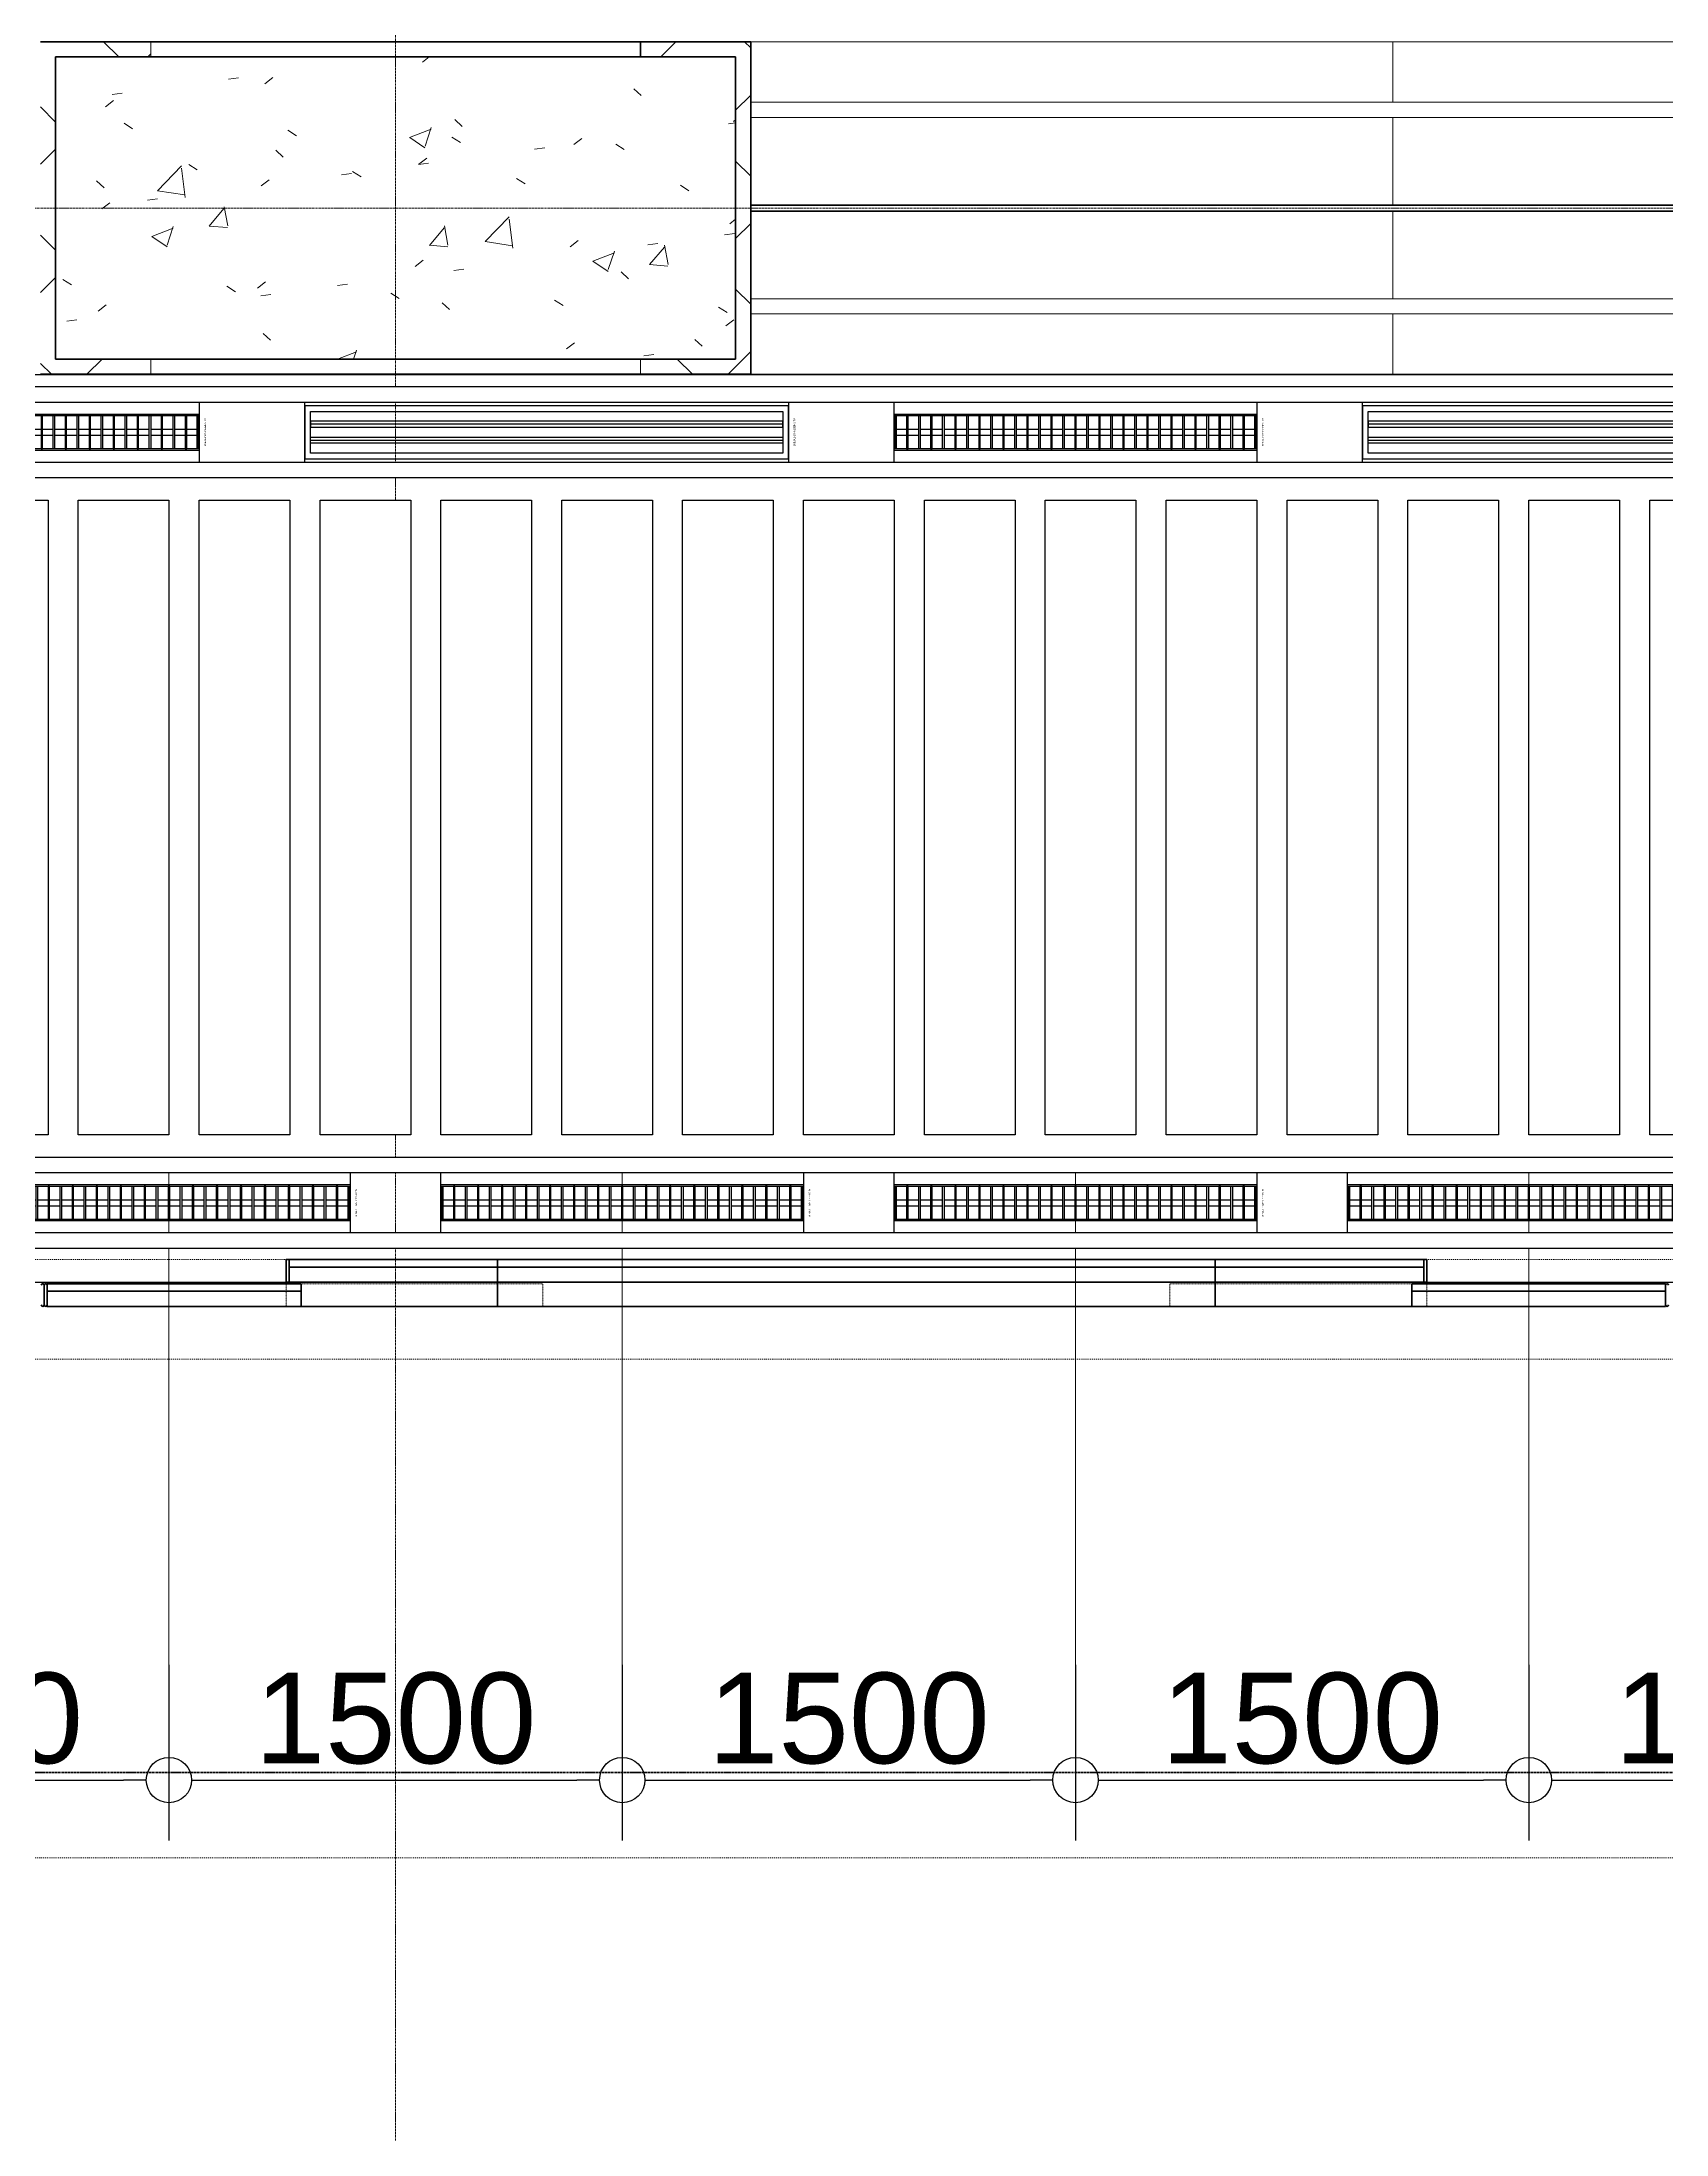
# Model space of a CAD drawing. Header units: millimetres. Extents: x -853228 to -774597, y -17231 to 22435.
# Drawn here: x -814253 to -808878, y -2796 to 4129 of the extents above; entities that cross this region are included whole.
import ezdxf
from ezdxf.enums import TextEntityAlignment as Align
from ezdxf.xclip import XClip

# ---------------------------------------------------------------- set-up
doc = ezdxf.new("R2010")
doc.units = ezdxf.units.MM
doc.header["$XCLIPFRAME"] = 0
for name, pattern in [('DASH', [6.35, 3.175, -3.175]), ('DPA_Grid _ Level 100', [10, 5.5, -1.6, 1.3, -1.6]), ('DPA_Hidden 50', [3, 2, -1]), ('DPA_Hidden 500', [1.4, 0.8, -0.6])]:
    doc.linetypes.add(name, pattern=pattern)
for name, color, linetype in [('000 - WIPEOUT', 250, 'Continuous'), ('001 - ASCESSORIES', 251, 'Continuous'), ('A04_TUBE SERIES', 2, 'Continuous'), ('A11_ALU.SOLID SHEET', 2, 'Continuous')]:
    doc.layers.add(name, color=color, linetype=linetype)
for name, color, linetype, lineweight in [('A-ANNO-DIMS', 1, 'Continuous', 9), ('A-COLS', 5, 'Continuous', 70), ('A-COLS-E', 1, 'Continuous', 35), ('A-DETL', 1, 'Continuous', 70), ('A-GENM', 1, 'Continuous', 9), ('A-GENM-HDLN', 2, 'DPA_Hidden 500', 9), ('A-GLAZ-CURT', 2, 'Continuous', 9), ('A-WALL', 5, 'Continuous', 35), ('A-WALL-FNSH', 2, 'Continuous', 35), ('A-WALL-PATT', 1, 'Continuous', 35), ('G-ANNO-SECL', 3, 'Continuous', 9), ('I-WALL-E', 2, 'Continuous', 35), ('Q-SPCQ', 2, 'Continuous', 35), ('Q-SPCQ-HDLN', 2, 'DASH', 9), ('S-GRID', 251, 'Continuous', 9), ('WALL-E', 2, 'Continuous', 35)]:
    doc.layers.add(name, color=color, linetype=linetype, lineweight=lineweight)
doc.styles.add('Arial_2', font='arial.ttf', dxfattribs={"height": 300})
doc.dimstyles.new('DPA-DIM-3_0_C-C', dxfattribs={"dimscale": 304.8, "dimtxt": 306.07782, "dimasz": 0.492126, "dimexe": 0.656168, "dimexo": 0.0625, "dimgap": 0.164042, "dimtad": 1, "dimdec": 0, "dimzin": 0, "dimdsep": 46, "dimtxsty": 'Arial_2', "dimblk1": 'DOTBLANK', "dimblk2": 'DOTBLANK', "dimsah": 1, "dimcen": 0.09, "dimdle": 0.656168, "dimadec": 8, "dimazin": 0, "dimtfac": 1, "dimtdec": 4, "dimtix": 1, "dimtmove": 0, "dimatfit": 3, "dimfxl": 1.312336, "dimfxlon": 1, "dimtvp": 1, "dimtolj": 1, "dimtzin": 0, "dimarcsym": 2})
pattern_1 = [(45, (0, 0), (-212.13203, 212.13203), []), (135, (0, 0), (-212.13203, -212.13203), [])]

# ---------------------------------------------------------------- blocks, each defined once
blk = doc.blocks.new('DPA_Speciality_PlatformScreenDoor - Length_135300-12767973-4261-01 ENLARGED UPPER PLATFORM LEVEL - REFLECTED CEILING PLAN - SHEET 2')
at = {"layer": 'A-GENM'}
for p, q in [((92337.5, -250), (92139.7, -250)), ((92139.7, -250), (92337.5, -250)), ((92232.5, -250), (92142.5, -250)), ((92142.5, -250), (92232.5, -250)), ((92242.5, -250), (92332.5, -250)), ((92332.5, -250), (92242.5, -250)), ((96712.5, -250), (96910.3, -250)), ((96910.3, -250), (96712.5, -250)), ((96807.5, -250), (96717.5, -250)), ((96717.5, -250), (96807.5, -250)), ((96817.5, -250), (96907.5, -250)), ((96907.5, -250), (96817.5, -250)), ((92890.3, -330), (93014.1, -330)), ((92900.9, -330), (92954, -330)), ((92950.4, -330), (93003.5, -330)), ((94490.3, -330), (94614.1, -330)), ((94500.9, -330), (94554, -330)), ((94550.4, -330), (94603.5, -330))]:
    blk.add_line(p, q, dxfattribs=at)
at = {"layer": 'A-GENM-HDLN'}
for p, q in [((92637.5, -175), (92637.5, -250)), ((92637.5, -175), (93487.5, -175)), ((93487.5, -250), (93487.5, -175)), ((95562.5, -250), (95562.5, -175)), ((96412.5, -175), (95562.5, -175)), ((96412.5, -175), (96412.5, -250)), ((92637.5, -250), (93487.5, -250)), ((96412.5, -250), (95562.5, -250))]:
    blk.add_line(p, q, dxfattribs=at)
at = {"layer": 'Q-SPCQ', "linetype": 'DASH', "lineweight": 9}
blk.add_line((61742.7, 1650), (132340.1, 1650), dxfattribs=at)
at = {"layer": 'Q-SPCQ'}
for p, q in [((92687.5, -175), (91847.5, -175)), ((91847.5, -175), (92687.5, -175)), ((91847.5, -175), (91847.5, -225)), ((91847.5, -175), (91847.5, -225)), ((91847.5, -245), (91847.5, -180)), ((91847.5, -180), (91847.5, -245)), ((91877.5, -175), (92657.5, -175)), ((92657.5, -175), (91877.5, -175)), ((92657.5, -175), (91877.5, -175)), ((91877.5, -175), (92657.5, -175)), ((92637.5, -175), (93337.5, -175)), ((92687.5, -225), (92687.5, -175)), ((92687.5, -175), (92687.5, -225)), ((93337.5, -175), (93337.5, -330)), ((93337.5, -175), (95712.5, -175)), ((93337.5, -330), (93337.5, -175)), ((93337.5, -200), (93337.5, -175.9)), ((93337.5, -175.9), (93337.5, -200)), ((93337.5, -305), (93337.5, -200)), ((93337.5, -200), (93337.5, -305)), ((95712.5, -175), (95712.5, -330)), ((95712.5, -175), (96412.5, -175)), ((95712.5, -330), (95712.5, -175)), ((95712.5, -200), (95712.5, -175.9)), ((95712.5, -175.9), (95712.5, -200)), ((95712.5, -305), (95712.5, -200)), ((95712.5, -200), (95712.5, -305)), ((96362.5, -175), (97202.5, -175)), ((97202.5, -175), (96362.5, -175)), ((96362.5, -175), (96362.5, -225)), ((96362.5, -225), (96362.5, -175)), ((97172.5, -175), (96392.5, -175)), ((96392.5, -175), (97172.5, -175)), ((96392.5, -175), (97172.5, -175)), ((97172.5, -175), (96392.5, -175)), ((97202.5, -225), (97202.5, -175)), ((97202.5, -225), (97202.5, -175)), ((97202.5, -180), (97202.5, -245)), ((97202.5, -245), (97202.5, -180)), ((97212.5, -245), (97212.5, -180)), ((97212.5, -180), (97212.5, -245)), ((97212.5, -180), (97212.5, -245)), ((97212.5, -245), (97212.5, -180)), ((91847.5, -225), (92687.5, -225)), ((92687.5, -225), (91847.5, -225)), ((91847.5, -250), (91847.5, -225)), ((91847.5, -225), (91847.5, -250)), ((92687.5, -225), (91847.5, -225)), ((91847.5, -225), (91847.5, -250)), ((91847.5, -250), (91847.5, -225)), ((91847.5, -225), (92687.5, -225)), ((92687.5, -225), (91847.5, -225)), ((91847.5, -225), (92687.5, -225)), ((91847.5, -250), (92687.5, -250)), ((92687.5, -250), (91847.5, -250)), ((91847.5, -250), (92687.5, -250)), ((92687.5, -250), (91847.5, -250)), ((92657.5, -225), (91877.5, -225)), ((91877.5, -225), (92657.5, -225)), ((91877.5, -225), (92657.5, -225)), ((92657.5, -225), (91877.5, -225)), ((92637.5, -225), (91897.5, -225)), ((91897.5, -225), (92637.5, -225)), ((92637.5, -225), (91897.5, -225)), ((91897.5, -225), (92637.5, -225)), ((92637.5, -250), (91897.5, -250)), ((91897.5, -250), (92637.5, -250)), ((92637.5, -250), (91897.5, -250)), ((91897.5, -250), (92637.5, -250)), ((92637.5, -305), (92637.5, -250)), ((92637.5, -250), (92637.5, -330)), ((92647.5, -255), (92637.5, -255)), ((92637.5, -255), (92637.5, -330)), ((92637.5, -330), (92637.5, -255)), ((92637.5, -255), (92647.5, -255)), ((92647.5, -330), (92647.5, -255)), ((92647.5, -255), (92647.5, -330)), ((93337.5, -255), (92647.5, -255)), ((92647.5, -255), (93337.5, -255)), ((92647.5, -255), (92647.5, -305)), ((92647.5, -255), (92647.5, -305)), ((92687.5, -225), (92687.5, -250)), ((92687.5, -225), (92687.5, -250)), ((92687.5, -250), (92687.5, -225)), ((92687.5, -225), (92687.5, -250)), ((92697.5, -255), (93277.5, -255)), ((93277.5, -255), (92697.5, -255)), ((93287.5, -255), (92697.5, -255)), ((92697.5, -255), (93287.5, -255)), ((95712.5, -255), (93337.5, -255)), ((93337.5, -255), (95712.5, -255)), ((93337.5, -255), (93337.5, -305)), ((93337.5, -255), (93337.5, -305)), ((93337.5, -305), (93337.5, -255)), ((93337.5, -255), (93337.5, -305)), ((95662.5, -255), (93387.5, -255)), ((93387.5, -255), (95662.5, -255)), ((93397.5, -255), (95652.5, -255)), ((95652.5, -255), (93397.5, -255)), ((95712.5, -255), (96402.5, -255)), ((96402.5, -255), (95712.5, -255)), ((95712.5, -255), (95712.5, -305)), ((95712.5, -305), (95712.5, -255)), ((95712.5, -305), (95712.5, -255)), ((95712.5, -255), (95712.5, -305)), ((95762.5, -255), (96352.5, -255)), ((96352.5, -255), (95762.5, -255)), ((96352.5, -255), (95772.5, -255)), ((95772.5, -255), (96352.5, -255)), ((97202.5, -225), (96362.5, -225)), ((96362.5, -225), (97202.5, -225)), ((96362.5, -250), (96362.5, -225)), ((96362.5, -250), (96362.5, -225)), ((97202.5, -225), (96362.5, -225)), ((96362.5, -225), (96362.5, -250)), ((96362.5, -250), (96362.5, -225)), ((96362.5, -225), (97202.5, -225)), ((96362.5, -225), (97202.5, -225)), ((97202.5, -225), (96362.5, -225)), ((97202.5, -250), (96362.5, -250)), ((96362.5, -250), (97202.5, -250)), ((96362.5, -250), (97202.5, -250)), ((97202.5, -250), (96362.5, -250)), ((96392.5, -225), (97172.5, -225)), ((97172.5, -225), (96392.5, -225)), ((97172.5, -225), (96392.5, -225)), ((96392.5, -225), (97172.5, -225)), ((96402.5, -255), (96402.5, -330)), ((96412.5, -255), (96402.5, -255)), ((96402.5, -255), (96412.5, -255)), ((96402.5, -330), (96402.5, -255)), ((96402.5, -305), (96402.5, -255)), ((96402.5, -305), (96402.5, -255)), ((96412.5, -225), (97152.5, -225)), ((97152.5, -225), (96412.5, -225)), ((96412.5, -225), (97152.5, -225)), ((97152.5, -225), (96412.5, -225)), ((96412.5, -250), (97152.5, -250)), ((97152.5, -250), (96412.5, -250)), ((96412.5, -250), (97152.5, -250)), ((97152.5, -250), (96412.5, -250)), ((96412.5, -330), (96412.5, -250)), ((96412.5, -250), (96412.5, -305)), ((96412.5, -330), (96412.5, -255)), ((96412.5, -255), (96412.5, -330)), ((97202.5, -225), (97202.5, -250)), ((97202.5, -250), (97202.5, -225)), ((97202.5, -250), (97202.5, -225)), ((97202.5, -225), (97202.5, -250)), ((92637.5, -329.1), (92637.5, -305)), ((92637.5, -330), (93337.5, -330)), ((92637.5, -330), (92647.5, -330)), ((92647.5, -330), (92637.5, -330)), ((93337.5, -305), (92647.5, -305)), ((92647.5, -305), (93327.5, -305)), ((92647.5, -305), (92647.5, -330)), ((92647.5, -305), (92647.5, -330)), ((92647.5, -305), (93327.5, -305)), ((93327.5, -305), (92647.5, -305)), ((92647.5, -330), (92647.5, -305)), ((92647.5, -305), (92647.5, -330)), ((93337.5, -305), (92647.5, -305)), ((92647.5, -305), (93337.5, -305)), ((93327.5, -330), (92647.5, -330)), ((92647.5, -330), (93337.5, -330)), ((92647.5, -330), (93327.5, -330)), ((93327.5, -330), (92647.5, -330)), ((93277.5, -305), (92697.5, -305)), ((92697.5, -305), (93277.5, -305)), ((93277.5, -305), (92697.5, -305)), ((92697.5, -305), (93277.5, -305)), ((93287.5, -305), (92697.5, -305)), ((92697.5, -305), (93287.5, -305)), ((92697.5, -305), (93277.5, -305)), ((93277.5, -305), (92697.5, -305)), ((93277.5, -330), (92697.5, -330)), ((92697.5, -330), (93277.5, -330)), ((93277.5, -330), (92697.5, -330)), ((92697.5, -330), (93277.5, -330)), ((93327.5, -305), (93337.5, -305)), ((93337.5, -330), (93327.5, -330)), ((93337.5, -329.1), (93337.5, -305)), ((95712.5, -305), (93337.5, -305)), ((93337.5, -305), (93347.5, -305)), ((93337.5, -330), (93337.5, -305)), ((93337.5, -305), (93337.5, -330)), ((95712.5, -305), (93337.5, -305)), ((93337.5, -305), (95712.5, -305)), ((93337.5, -305), (93337.5, -329.1)), ((93337.5, -330), (93337.5, -305)), ((93337.5, -305), (93337.5, -330)), ((93337.5, -330), (95712.5, -330)), ((93347.5, -330), (93337.5, -330)), ((93337.5, -330), (95712.5, -330)), ((93347.5, -305), (95702.5, -305)), ((93347.5, -305), (95702.5, -305)), ((95702.5, -305), (93347.5, -305)), ((95702.5, -330), (93347.5, -330)), ((93347.5, -330), (95702.5, -330)), ((95702.5, -330), (93347.5, -330)), ((95662.5, -305), (93387.5, -305)), ((93387.5, -305), (95662.5, -305)), ((95652.5, -305), (93397.5, -305)), ((93397.5, -305), (95652.5, -305)), ((95652.5, -305), (93397.5, -305)), ((93397.5, -305), (95652.5, -305)), ((93397.5, -305), (95652.5, -305)), ((95652.5, -305), (93397.5, -305)), ((95652.5, -330), (93397.5, -330)), ((93397.5, -330), (95652.5, -330)), ((95652.5, -330), (93397.5, -330)), ((93397.5, -330), (95652.5, -330)), ((95702.5, -305), (95712.5, -305)), ((95712.5, -330), (95702.5, -330)), ((95712.5, -329.1), (95712.5, -305)), ((95712.5, -305), (95722.5, -305)), ((96402.5, -305), (95712.5, -305)), ((95712.5, -305), (95712.5, -330)), ((95712.5, -330), (95712.5, -305)), ((95712.5, -305), (96402.5, -305)), ((96402.5, -305), (95712.5, -305)), ((95712.5, -305), (95712.5, -329.1)), ((95712.5, -330), (95712.5, -305)), ((95712.5, -305), (95712.5, -330)), ((95712.5, -330), (96412.5, -330)), ((95712.5, -330), (96402.5, -330)), ((95722.5, -330), (95712.5, -330)), ((95722.5, -305), (96402.5, -305)), ((96402.5, -305), (95722.5, -305)), ((95722.5, -305), (96402.5, -305)), ((96402.5, -330), (95722.5, -330)), ((96402.5, -330), (95722.5, -330)), ((95722.5, -330), (96402.5, -330)), ((95762.5, -305), (96352.5, -305)), ((96352.5, -305), (95762.5, -305)), ((95772.5, -305), (96352.5, -305)), ((96352.5, -305), (95772.5, -305)), ((95772.5, -305), (96352.5, -305)), ((96352.5, -305), (95772.5, -305)), ((96352.5, -305), (95772.5, -305)), ((95772.5, -305), (96352.5, -305)), ((95772.5, -330), (96352.5, -330)), ((96352.5, -330), (95772.5, -330)), ((95772.5, -330), (96352.5, -330)), ((96352.5, -330), (95772.5, -330)), ((96402.5, -330), (96402.5, -305)), ((96402.5, -330), (96402.5, -305)), ((96402.5, -305), (96402.5, -330)), ((96402.5, -330), (96402.5, -305)), ((96402.5, -330), (96412.5, -330)), ((96412.5, -330), (96402.5, -330)), ((96412.5, -305), (96412.5, -329.1))]:
    blk.add_line(p, q, dxfattribs=at)
for centre, start, end in [((91842.5, -180), 0, 180), ((91842.5, -180), 0, 45), ((97207.5, -180), 0, 180), ((97207.5, -180), 135, 180), ((97207.5, -180), 60, 120), ((97207.5, -180), 360, 30), ((97217.5, -180), 0, 180), ((97217.5, -180), 150, 180), ((97217.5, -180), 60, 120), ((91842.5, -245), 180, 360), ((91842.5, -245), 330, 360), ((97207.5, -245), 180, 210), ((97207.5, -245), 180, 0), ((97207.5, -245), 240, 300), ((97207.5, -245), 330, 0), ((97217.5, -245), 180, 210), ((97217.5, -245), 180, 360), ((97217.5, -245), 240, 300)]:
    blk.add_arc(centre, 5, start, end, dxfattribs=at)
at = {"layer": 'Q-SPCQ-HDLN'}
for p, q in [((132340.1, 0), (61742.7, 0)), ((132340.1, -330), (61742.7, -330)), ((132340.1, -400), (61742.7, -400))]:
    blk.add_line(p, q, dxfattribs=at)
blk = doc.blocks.new('System Panel - DPA-AR_Metal Ceiling Rectangular Panel-V8-4261-01 ENLARGED UPPER PLATFORM LEVEL - REFLECTED CEILING PLAN - SHEET 2')
at = {"layer": 'A-GLAZ-CURT'}
for p, q in [((-814257.4, 3229), (-816382.4, 3229)), ((-816382.4, 3229), (-816382.4, 3029)), ((-816382.4, 3029), (-816382.4, 3229)), ((-816382.4, 3229), (-814257.4, 3229)), ((-814257.4, 3029), (-814257.4, 3229)), ((-814257.4, 3229), (-814257.4, 3029)), ((-816382.4, 3029), (-814257.4, 3029)), ((-814257.4, 3029), (-816382.4, 3029))]:
    blk.add_line(p, q, dxfattribs=at)
blk = doc.blocks.new('System Panel - DPA-AR_Metal Ceiling Rectangular Panel-V7-4261-01 ENLARGED UPPER PLATFORM LEVEL - REFLECTED CEILING PLAN - SHEET 2')
at = {"layer": 'A-GLAZ-CURT'}
for p, q in [((-818782.4, 3229), (-821182.4, 3229)), ((-821182.4, 3229), (-821182.4, 3029)), ((-821182.4, 3029), (-821182.4, 3229)), ((-821182.4, 3229), (-818782.4, 3229)), ((-818782.4, 3029), (-818782.4, 3229)), ((-818782.4, 3229), (-818782.4, 3029)), ((-821182.4, 3029), (-818782.4, 3029)), ((-818782.4, 3029), (-821182.4, 3029))]:
    blk.add_line(p, q, dxfattribs=at)
blk = doc.blocks.new('System Panel - DPA-AR_Metal Ceiling Rectangular Panel-V17-4261-01 ENLARGED UPPER PLATFORM LEVEL - REFLECTED CEILING PLAN - SHEET 2')
at = {"layer": 'A-GLAZ-CURT'}
for p, q in [((-809782.3, 3879), (-811907.3, 3879)), ((-811907.3, 3879), (-811907.3, 3279)), ((-811907.3, 3279), (-811907.3, 3879)), ((-811907.3, 3879), (-809782.3, 3879)), ((-809782.3, 3589), (-809782.3, 3879)), ((-809782.3, 3879), (-809782.3, 3589)), ((-809782.3, 3279), (-809782.3, 3569)), ((-809782.3, 3569), (-809782.3, 3279)), ((-811907.3, 3279), (-809782.3, 3279)), ((-809782.3, 3279), (-811907.3, 3279))]:
    blk.add_line(p, q, dxfattribs=at)
blk = doc.blocks.new('System Panel - DPA-AR_Metal Ceiling Rectangular Panel-V18-4261-01 ENLARGED UPPER PLATFORM LEVEL - REFLECTED CEILING PLAN - SHEET 2')
at = {"layer": 'A-GLAZ-CURT'}
for p, q in [((-807382.3, 3879), (-809782.3, 3879)), ((-809782.3, 3879), (-809782.3, 3589)), ((-809782.3, 3589), (-809782.3, 3879)), ((-809782.3, 3879), (-807382.3, 3879)), ((-807382.3, 3589), (-807382.3, 3879)), ((-807382.3, 3879), (-807382.3, 3589)), ((-809782.3, 3569), (-809782.3, 3279)), ((-809782.3, 3279), (-809782.3, 3569)), ((-807382.3, 3279), (-807382.3, 3569)), ((-807382.3, 3569), (-807382.3, 3279)), ((-809782.3, 3279), (-807382.3, 3279)), ((-807382.3, 3279), (-809782.3, 3279))]:
    blk.add_line(p, q, dxfattribs=at)
blk = doc.blocks.new('*U470')
at = {"layer": 'A-GLAZ-CURT'}
for name, p in [('System Panel - DPA-AR_Metal Ceiling Rectangular Panel-V8-4261-01 ENLARGED UPPER PLATFORM LEVEL - REFLECTED CEILING PLAN - SHEET 2', (806157.4, -2679)), ('System Panel - DPA-AR_Metal Ceiling Rectangular Panel-V7-4261-01 ENLARGED UPPER PLATFORM LEVEL - REFLECTED CEILING PLAN - SHEET 2', (813082.4, -2679)), ('System Panel - DPA-AR_Metal Ceiling Rectangular Panel-V17-4261-01 ENLARGED UPPER PLATFORM LEVEL - REFLECTED CEILING PLAN - SHEET 2', (801682.4, -3579)), ('System Panel - DPA-AR_Metal Ceiling Rectangular Panel-V18-4261-01 ENLARGED UPPER PLATFORM LEVEL - REFLECTED CEILING PLAN - SHEET 2', (801682.4, -3579)), ('System Panel - DPA-AR_Metal Ceiling Rectangular Panel-V8-4261-01 ENLARGED UPPER PLATFORM LEVEL - REFLECTED CEILING PLAN - SHEET 2', (806157.4, -3579)), ('System Panel - DPA-AR_Metal Ceiling Rectangular Panel-V7-4261-01 ENLARGED UPPER PLATFORM LEVEL - REFLECTED CEILING PLAN - SHEET 2', (813082.4, -3579))]:
    blk.add_blockref(name, p, dxfattribs=at)
blk = doc.blocks.new('_DotBlank')
at = {"color": 0, "linetype": 'ByBlock', "lineweight": -2}
blk.add_line((-0.5, 0), (-1, 0), dxfattribs=at)
blk.add_circle((0, 0), 0.5, dxfattribs=at)
blk = doc.blocks.new('*D437')
at = {"layer": 'A-ANNO-DIMS', "color": 0, "lineweight": -2, "transparency": 16777216}
for p, q in [((-13650, -4821.6), (-13650, -5402.5)), ((-12150, -4821.6), (-12150, -5402.5)), ((-13500, -5202.5), (-12300, -5202.5))]:
    blk.add_line(p, q, dxfattribs=at)
at = {"layer": 'Defpoints', "color": 0, "transparency": 16777216}
for p in [(-13650, -4802.5), (-12150, -4802.5), (-12150, -5202.5)]:
    blk.add_point(p, dxfattribs=at)
at = {"layer": 'A-ANNO-DIMS', "color": 0, "lineweight": -2, "transparency": 16777216, "xscale": 150, "yscale": 150, "zscale": 150, "rotation": 180}
blk.add_blockref('_DotBlank', (-13650, -5202.5), dxfattribs=at)
at = {"layer": 'A-ANNO-DIMS', "color": 0, "lineweight": -2, "transparency": 16777216, "xscale": 150, "yscale": 150, "zscale": 150}
blk.add_blockref('_DotBlank', (-12150, -5202.5), dxfattribs=at)
at = {"layer": 'A-ANNO-DIMS', "color": 0, "transparency": 16777216, "insert": (-12900, -4999.4), "char_height": 300, "width": 1107.531, "attachment_point": 5, "style": 'Arial_2'}
blk.add_mtext('\\A1;1500', dxfattribs=at)
blk = doc.blocks.new('*D438')
at = {"layer": 'A-ANNO-DIMS', "color": 0, "lineweight": -2, "transparency": 16777216}
for p, q in [((-12150, -4821.6), (-12150, -5402.5)), ((-10650, -4821.6), (-10650, -5402.5)), ((-12000, -5202.5), (-10800, -5202.5))]:
    blk.add_line(p, q, dxfattribs=at)
at = {"layer": 'Defpoints', "color": 0, "transparency": 16777216}
for p in [(-12150, -4802.5), (-10650, -4802.5), (-10650, -5202.5)]:
    blk.add_point(p, dxfattribs=at)
at = {"layer": 'A-ANNO-DIMS', "color": 0, "lineweight": -2, "transparency": 16777216, "xscale": 150, "yscale": 150, "zscale": 150, "rotation": 180}
blk.add_blockref('_DotBlank', (-12150, -5202.5), dxfattribs=at)
at = {"layer": 'A-ANNO-DIMS', "color": 0, "lineweight": -2, "transparency": 16777216, "xscale": 150, "yscale": 150, "zscale": 150}
blk.add_blockref('_DotBlank', (-10650, -5202.5), dxfattribs=at)
at = {"layer": 'A-ANNO-DIMS', "color": 0, "transparency": 16777216, "insert": (-11400, -4999.4), "char_height": 300, "width": 1107.531, "attachment_point": 5, "style": 'Arial_2'}
blk.add_mtext('\\A1;1500', dxfattribs=at)
blk = doc.blocks.new('*D439')
at = {"layer": 'A-ANNO-DIMS', "color": 0, "lineweight": -2, "transparency": 16777216}
for p, q in [((-10650, -4821.6), (-10650, -5402.5)), ((-9150, -4821.6), (-9150, -5402.5)), ((-10500, -5202.5), (-9300, -5202.5))]:
    blk.add_line(p, q, dxfattribs=at)
at = {"layer": 'Defpoints', "color": 0, "transparency": 16777216}
for p in [(-10650, -4802.5), (-9150, -4802.5), (-9150, -5202.5)]:
    blk.add_point(p, dxfattribs=at)
at = {"layer": 'A-ANNO-DIMS', "color": 0, "lineweight": -2, "transparency": 16777216, "xscale": 150, "yscale": 150, "zscale": 150, "rotation": 180}
blk.add_blockref('_DotBlank', (-10650, -5202.5), dxfattribs=at)
at = {"layer": 'A-ANNO-DIMS', "color": 0, "lineweight": -2, "transparency": 16777216, "xscale": 150, "yscale": 150, "zscale": 150}
blk.add_blockref('_DotBlank', (-9150, -5202.5), dxfattribs=at)
at = {"layer": 'A-ANNO-DIMS', "color": 0, "transparency": 16777216, "insert": (-9900, -4999.4), "char_height": 300, "width": 1107.531, "attachment_point": 5, "style": 'Arial_2'}
blk.add_mtext('\\A1;1500', dxfattribs=at)
blk = doc.blocks.new('*D440')
at = {"layer": 'A-ANNO-DIMS', "color": 0, "lineweight": -2, "transparency": 16777216}
for p, q in [((-9150, -4821.6), (-9150, -5402.5)), ((-7650, -4821.6), (-7650, -5402.5)), ((-9000, -5202.5), (-7800, -5202.5))]:
    blk.add_line(p, q, dxfattribs=at)
at = {"layer": 'Defpoints', "color": 0, "transparency": 16777216}
for p in [(-9150, -4802.5), (-7650, -4802.5), (-7650, -5202.5)]:
    blk.add_point(p, dxfattribs=at)
at = {"layer": 'A-ANNO-DIMS', "color": 0, "lineweight": -2, "transparency": 16777216, "xscale": 150, "yscale": 150, "zscale": 150, "rotation": 180}
blk.add_blockref('_DotBlank', (-9150, -5202.5), dxfattribs=at)
at = {"layer": 'A-ANNO-DIMS', "color": 0, "lineweight": -2, "transparency": 16777216, "xscale": 150, "yscale": 150, "zscale": 150}
blk.add_blockref('_DotBlank', (-7650, -5202.5), dxfattribs=at)
at = {"layer": 'A-ANNO-DIMS', "color": 0, "transparency": 16777216, "insert": (-8400, -4999.4), "char_height": 300, "width": 1107.531, "attachment_point": 5, "style": 'Arial_2'}
blk.add_mtext('\\A1;1500', dxfattribs=at)
blk = doc.blocks.new('*D441')
at = {"layer": 'A-ANNO-DIMS', "color": 0, "lineweight": -2, "transparency": 16777216}
for p, q in [((-7650, -4821.6), (-7650, -5402.5)), ((-6150, -4821.6), (-6150, -5402.5)), ((-7500, -5202.5), (-6300, -5202.5))]:
    blk.add_line(p, q, dxfattribs=at)
at = {"layer": 'Defpoints', "color": 0, "transparency": 16777216}
for p in [(-7650, -4802.5), (-6150, -4802.5), (-6150, -5202.5)]:
    blk.add_point(p, dxfattribs=at)
at = {"layer": 'A-ANNO-DIMS', "color": 0, "lineweight": -2, "transparency": 16777216, "xscale": 150, "yscale": 150, "zscale": 150, "rotation": 180}
blk.add_blockref('_DotBlank', (-7650, -5202.5), dxfattribs=at)
at = {"layer": 'A-ANNO-DIMS', "color": 0, "lineweight": -2, "transparency": 16777216, "xscale": 150, "yscale": 150, "zscale": 150}
blk.add_blockref('_DotBlank', (-6150, -5202.5), dxfattribs=at)
at = {"layer": 'A-ANNO-DIMS', "color": 0, "transparency": 16777216, "insert": (-6900, -4999.4), "char_height": 300, "width": 1107.531, "attachment_point": 5, "style": 'Arial_2'}
blk.add_mtext('\\A1;1500', dxfattribs=at)
blk = doc.blocks.new('*U478')
at = {"color": 1}
blk.add_wipeout([(600, -60), (-600, -60), (-600, 60), (600, 60)], dxfattribs=at).dxf.layer = '000 - WIPEOUT'
at = {"layer": '001 - ASCESSORIES', "color": 0}
blk.add_lwpolyline([(600, -60), (-600, -60), (-600, 60), (600, 60)], close=True, dxfattribs=at)
at = {"layer": '001 - ASCESSORIES'}
for points in [[(-593.5, -55), (-598.5, -55), (-598.5, 55), (-593.5, 55)], [(595, -55), (-595, -55), (-595, 55), (595, 55)], [(-558.8, -55), (-553.8, -55), (-553.8, 55), (-558.8, 55)], [(-514, -55), (-519, -55), (-519, 55), (-514, 55)], [(-479.3, -55), (-474.3, -55), (-474.3, 55), (-479.3, 55)], [(-434.6, -55), (-439.6, -55), (-439.6, 55), (-434.6, 55)], [(-399.8, -55), (-394.8, -55), (-394.8, 55), (-399.8, 55)], [(-355.1, -55), (-360.1, -55), (-360.1, 55), (-355.1, 55)], [(-320.4, -55), (-315.4, -55), (-315.4, 55), (-320.4, 55)], [(-275.6, -55), (-280.6, -55), (-280.6, 55), (-275.6, 55)], [(-240.9, -55), (-235.9, -55), (-235.9, 55), (-240.9, 55)], [(-196.2, -55), (-201.2, -55), (-201.2, 55), (-196.2, 55)], [(-161.4, -55), (-156.4, -55), (-156.4, 55), (-161.4, 55)], [(-116.7, -55), (-121.7, -55), (-121.7, 55), (-116.7, 55)], [(-82, -55), (-77, -55), (-77, 55), (-82, 55)], [(-37.2, -55), (-42.2, -55), (-42.2, 55), (-37.2, 55)], [(-2.5, -55), (2.5, -55), (2.5, 55), (-2.5, 55)], [(42.2, -55), (37.2, -55), (37.2, 55), (42.2, 55)], [(77, -55), (82, -55), (82, 55), (77, 55)], [(121.7, -55), (116.7, -55), (116.7, 55), (121.7, 55)], [(156.4, -55), (161.4, -55), (161.4, 55), (156.4, 55)], [(201.2, -55), (196.2, -55), (196.2, 55), (201.2, 55)], [(235.9, -55), (240.9, -55), (240.9, 55), (235.9, 55)], [(280.6, -55), (275.6, -55), (275.6, 55), (280.6, 55)], [(315.4, -55), (320.4, -55), (320.4, 55), (315.4, 55)], [(360.1, -55), (355.1, -55), (355.1, 55), (360.1, 55)], [(394.8, -55), (399.8, -55), (399.8, 55), (394.8, 55)], [(439.6, -55), (434.6, -55), (434.6, 55), (439.6, 55)], [(474.3, -55), (479.3, -55), (479.3, 55), (474.3, 55)], [(519, -55), (514, -55), (514, 55), (519, 55)], [(553.8, -55), (558.8, -55), (558.8, 55), (553.8, 55)], [(598.5, -55), (593.5, -55), (593.5, 55), (598.5, 55)]]:
    blk.add_lwpolyline(points, close=True, dxfattribs=at)
for points in [[(-593.5, 10), (-558.8, 10)], [(-553.8, 10), (-519, 10)], [(-514, 10), (-479.3, 10)], [(-474.3, 10), (-439.6, 10)], [(-434.6, 10), (-399.8, 10)], [(-394.8, 10), (-360.1, 10)], [(-355.1, 10), (-320.4, 10)], [(-315.4, 10), (-280.6, 10)], [(-275.6, 10), (-240.9, 10)], [(-235.9, 10), (-201.2, 10)], [(-196.2, 10), (-161.4, 10)], [(-156.4, 10), (-121.7, 10)], [(-116.7, 10), (-82, 10)], [(-77, 10), (-42.2, 10)], [(-37.2, 10), (-2.5, 10)], [(2.5, 10), (37.2, 10)], [(42.2, 10), (77, 10)], [(82, 10), (116.7, 10)], [(121.7, 10), (156.4, 10)], [(161.4, 10), (196.2, 10)], [(201.2, 10), (235.9, 10)], [(240.9, 10), (275.6, 10)], [(280.6, 10), (315.4, 10)], [(320.4, 10), (355.1, 10)], [(360.1, 10), (394.8, 10)], [(399.8, 10), (434.6, 10)], [(439.6, 10), (474.3, 10)], [(479.3, 10), (514, 10)], [(519, 10), (553.8, 10)], [(558.8, 10), (593.5, 10)], [(-593.5, -10), (-558.8, -10)], [(-553.8, -10), (-519, -10)], [(-514, -10), (-479.3, -10)], [(-474.3, -10), (-439.6, -10)], [(-434.6, -10), (-399.8, -10)], [(-394.8, -10), (-360.1, -10)], [(-355.1, -10), (-320.4, -10)], [(-315.4, -10), (-280.6, -10)], [(-275.6, -10), (-240.9, -10)], [(-235.9, -10), (-201.2, -10)], [(-196.2, -10), (-161.4, -10)], [(-156.4, -10), (-121.7, -10)], [(-116.7, -10), (-82, -10)], [(-77, -10), (-42.2, -10)], [(-37.2, -10), (-2.5, -10)], [(2.5, -10), (37.2, -10)], [(42.2, -10), (77, -10)], [(82, -10), (116.7, -10)], [(121.7, -10), (156.4, -10)], [(161.4, -10), (196.2, -10)], [(201.2, -10), (235.9, -10)], [(240.9, -10), (275.6, -10)], [(280.6, -10), (315.4, -10)], [(320.4, -10), (355.1, -10)], [(360.1, -10), (394.8, -10)], [(399.8, -10), (434.6, -10)], [(439.6, -10), (474.3, -10)], [(479.3, -10), (514, -10)], [(519, -10), (553.8, -10)], [(558.8, -10), (593.5, -10)]]:
    blk.add_lwpolyline(points, dxfattribs=at)
blk = doc.blocks.new('*U481')
at = {"layer": 'A11_ALU.SOLID SHEET', "color": 0}
blk.add_lwpolyline([(350, -98.8), (350, 98.8), (0, 98.8), (0, -98.8)], close=True, dxfattribs=at)
at = {"layer": 'Defpoints', "color": 250}
blk.add_point((0, 0), dxfattribs=at)
blk.add_text('AL.SHEET-HAT-TYPE-R', height=6, rotation=270, dxfattribs=at).set_placement((15, 0), align=Align.BOTTOM_CENTER)
blk = doc.blocks.new('*U483')
at = {"layer": '001 - ASCESSORIES', "color": 0, "linetype": 'ByBlock'}
blk.add_lwpolyline([(800, 87.5), (-800, 87.5), (-800, -87.5), (800, -87.5)], close=True, dxfattribs=at)
at = {"layer": '001 - ASCESSORIES', "linetype": 'ByBlock'}
for points in [[(-781.5, 69), (781.5, 69), (781.5, -69), (-781.5, -69)], [(781.5, 36.3), (-781.5, 36.3), (-781.5, 16.3), (781.5, 16.3)], [(-781.5, -16.3), (781.5, -16.3), (781.5, -36.3), (-781.5, -36.3)]]:
    blk.add_lwpolyline(points, close=True, dxfattribs=at)
for points in [[(781.5, 26.3), (-781.5, 26.3)], [(-781.5, -26.3), (781.5, -26.3)]]:
    blk.add_lwpolyline(points, dxfattribs=at)
blk = doc.blocks.new('*U486')
at = {"layer": 'A11_ALU.SOLID SHEET', "color": 0}
blk.add_lwpolyline([(300, -98.8), (300, 98.8), (0, 98.8), (0, -98.8)], close=True, dxfattribs=at)
at = {"layer": 'Defpoints', "color": 250}
blk.add_point((0, 0), dxfattribs=at)
blk.add_text('AL.SHEET-HAT-TYPE-R', height=6, rotation=270, dxfattribs=at).set_placement((15, 0), align=Align.BOTTOM_CENTER)
blk = doc.blocks.new('*U503')
blk.add_attdef('EXTR.OVL-LENGTH_', (-25, -59.1), '', height=5)
blk.add_wipeout([(-25, 0), (25, 0), (25, 67400), (-25, 67400)]).dxf.layer = '000 - WIPEOUT'
at = {"layer": 'A04_TUBE SERIES', "color": 0}
blk.add_lwpolyline([(-25, 0), (25, 0), (25, 67400), (-25, 67400)], close=True, dxfattribs=at)
blk = doc.blocks.new('*U505')
blk.add_attdef('EXTR.OVL-LENGTH_', (-25, -59.1), '', height=5)
blk.add_wipeout([(-25, 0), (25, 0), (25, 67400), (-25, 67400)]).dxf.layer = '000 - WIPEOUT'
at = {"layer": 'A04_TUBE SERIES', "color": 0}
blk.add_lwpolyline([(-25, 0), (25, 0), (25, 67400), (-25, 67400)], close=True, dxfattribs=at)
blk = doc.blocks.new('*U507')
blk.add_attdef('EXTR.OVL-LENGTH_', (-25, -59.1), '', height=5)
blk.add_wipeout([(-25, 0), (25, 0), (25, 67400), (-25, 67400)]).dxf.layer = '000 - WIPEOUT'
at = {"layer": 'A04_TUBE SERIES', "color": 0}
blk.add_lwpolyline([(-25, 0), (25, 0), (25, 67400), (-25, 67400)], close=True, dxfattribs=at)
blk = doc.blocks.new('*U509')
blk.add_attdef('EXTR.OVL-LENGTH_', (-25, -59.1), '', height=5)
blk.add_wipeout([(-25, 0), (25, 0), (25, 67400), (-25, 67400)]).dxf.layer = '000 - WIPEOUT'
at = {"layer": 'A04_TUBE SERIES', "color": 0}
blk.add_lwpolyline([(-25, 0), (25, 0), (25, 67400), (-25, 67400)], close=True, dxfattribs=at)
blk = doc.blocks.new('*U630')
at = {"color": 3}
for points in [[(-1050, -3650), (1050, -3650), (1050, -3950), (-1050, -3950)], [(-1050, -4050), (1050, -4050), (1050, -4350), (-1050, -4350)], [(-1050, -4450), (1050, -4450), (1050, -4750), (-1050, -4750)], [(-1050, -4850), (1050, -4850), (1050, -5150), (-1050, -5150)], [(-1050, -5250), (1050, -5250), (1050, -5550), (-1050, -5550)], [(-1050, -5650), (1050, -5650), (1050, -5950), (-1050, -5950)], [(-1050, -6050), (1050, -6050), (1050, -6350), (-1050, -6350)], [(-1050, -6450), (1050, -6450), (1050, -6750), (-1050, -6750)], [(-1050, -6850), (1050, -6850), (1050, -7150), (-1050, -7150)], [(-1050, -7250), (1050, -7250), (1050, -7550), (-1050, -7550)], [(-1050, -7650), (1050, -7650), (1050, -7950), (-1050, -7950)], [(-1050, -8050), (1050, -8050), (1050, -8350), (-1050, -8350)], [(-1050, -8450), (1050, -8450), (1050, -8750), (-1050, -8750)], [(-1050, -8850), (1050, -8850), (1050, -9150), (-1050, -9150)], [(-1050, -9250), (1050, -9250), (1050, -9550), (-1050, -9550)]]:
    blk.add_wipeout(points, dxfattribs=at).dxf.layer = '000 - WIPEOUT'
at = {"layer": 'A11_ALU.SOLID SHEET', "color": 0, "linetype": 'ByBlock'}
for points in [[(-1050, -3950), (1050, -3950), (1050, -3650), (-1050, -3650)], [(-1050, -4350), (1050, -4350), (1050, -4050), (-1050, -4050)], [(-1050, -4750), (1050, -4750), (1050, -4450), (-1050, -4450)], [(-1050, -5150), (1050, -5150), (1050, -4850), (-1050, -4850)], [(-1050, -5550), (1050, -5550), (1050, -5250), (-1050, -5250)], [(-1050, -5950), (1050, -5950), (1050, -5650), (-1050, -5650)], [(-1050, -6350), (1050, -6350), (1050, -6050), (-1050, -6050)], [(-1050, -6750), (1050, -6750), (1050, -6450), (-1050, -6450)], [(-1050, -7150), (1050, -7150), (1050, -6850), (-1050, -6850)], [(-1050, -7550), (1050, -7550), (1050, -7250), (-1050, -7250)], [(-1050, -7950), (1050, -7950), (1050, -7650), (-1050, -7650)], [(-1050, -8350), (1050, -8350), (1050, -8050), (-1050, -8050)], [(-1050, -8750), (1050, -8750), (1050, -8450), (-1050, -8450)], [(-1050, -9150), (1050, -9150), (1050, -8850), (-1050, -8850)], [(-1050, -9550), (1050, -9550), (1050, -9250), (-1050, -9250)]]:
    blk.add_lwpolyline(points, close=True, dxfattribs=at)
blk = doc.blocks.new('*U908')
blk.add_lwpolyline([(27650, -552), (-107450, -552), (-107450, -3555), (27650, -3555)], close=True)
for p in [(-67900, -742), (-67900, -742), (-64400, -742), (-64400, -742)]:
    blk.add_blockref('*U483', p)
at = {"layer": 'A11_ALU.SOLID SHEET', "color": 1}
for name, p in [('*U481', (-67100, -742)), ('*U486', (-67050, -3292))]:
    blk.add_blockref(name, p, dxfattribs=at)
for p in [(-69650, -742), (-66150, -742), (-69150, -3292), (-66150, -3292)]:
    blk.add_blockref('*U478', p)
at = {"layer": 'A11_ALU.SOLID SHEET', "color": 0, "linetype": 'ByBlock', "xscale": -1, "rotation": 90}
blk.add_blockref('*U630', (-73500, -2017), dxfattribs=at)
at = {"layer": 'A11_ALU.SOLID SHEET', "color": 1}
for name, p in [('*U481', (-69050, -742)), ('*U481', (-67100, -742)), ('*U481', (-65550, -742)), ('*U486', (-68550, -3292)), ('*U486', (-65550, -3292))]:
    blk.add_blockref(name, p, dxfattribs=at)
for p in [(-69650, -742), (-66150, -742), (-67650, -3292), (-64650, -3292)]:
    blk.add_blockref('*U478', p)
at = {"layer": 'A04_TUBE SERIES', "color": 0, "linetype": 'ByBlock', "rotation": 90}
for name, p in [('*U507', (-39950, -3167)), ('*U509', (-39950, -3417))]:
    blk.add_blockref(name, p, dxfattribs=at)
at = {"layer": 'A11_ALU.SOLID SHEET', "color": 1}
for p in [(-69050, -742), (-65550, -742)]:
    blk.add_blockref('*U481', p, dxfattribs=at)
at = {"layer": 'A04_TUBE SERIES', "color": 0, "linetype": 'ByBlock', "rotation": 90}
for name, p in [('*U503', (-39950, -617)), ('*U505', (-39950, -867))]:
    blk.add_blockref(name, p, dxfattribs=at)
blk = doc.blocks.new('C-1-PP19-AR-4261-01-B_20250910-022855_EXDIM')
at = {"layer": 'A-DETL', "color": 55, "linetype": 'DPA_Hidden 50', "lineweight": 9}
for p, q in [((-12150, -3171), (-12150, -4971)), ((-10650, -3151), (-10650, -4971)), ((-10650, -3151), (-10650, -4971)), ((-9150, -3151), (-9150, -4971)), ((-7650, -3171), (-7650, -4971))]:
    blk.add_line(p, q, dxfattribs=at)
at = {"layer": 'S-GRID', "linetype": 'DPA_Grid _ Level 100'}
for p, q in [((-11400, -19375), (-11400, 17167.1)), ((22800, 0), (-50217.4, 0))]:
    blk.add_line(p, q, dxfattribs=at)
at = {"layer": 'A-ANNO-DIMS'}
for base, p1, p2, picture, middle in [((-12150, -5202.5), (-13650, -4802.5), (-12150, -4802.5), '*D437', (-12900, -4999.4)), ((-10650, -5202.5), (-12150, -4802.5), (-10650, -4802.5), '*D438', (-11400, -4999.4)), ((-9150, -5202.5), (-10650, -4802.5), (-9150, -4802.5), '*D439', (-9900, -4999.4)), ((-7650, -5202.5), (-9150, -4802.5), (-7650, -4802.5), '*D440', (-8400, -4999.4)), ((-6150, -5202.5), (-7650, -4802.5), (-6150, -4802.5), '*D441', (-6900, -4999.4))]:
    dim = blk.add_linear_dim(base=base, p1=p1, p2=p2, dimstyle='DPA-DIM-3_0_C-C', override={"dimpost": '<>', "dimfxl": 1500}, dxfattribs=at)
    dim.commit()
    dim.dimension.update_dxf_attribs({"geometry": picture, "text_midpoint": middle})

msp = doc.modelspace()

# ---------------------------------------------------------------- hatches: boundary and pattern name
at = {"layer": 'A-COLS-E', "lineweight": 9}
h = msp.add_hatch(dxfattribs=at)
h.set_pattern_fill('FP_1', color=256, style=0, pattern_type=2)
h.set_pattern_definition([(50, (0, 0), (728.7365, -63.75582), [76.2, -838.2]), (355, (0, 0), (-140.9716, 764.2276), [60.96, -670.56]), (100.451, (60.7, -5.3), (587.77, 700.46675), [64.76, -712.36]), (46.184, (0, 203.2), (1084.3162, -168.171), [114.3, -1257.3]), (96.636, (90.4, 189.2), (949.6099, 989.7098), [97.14, -1068.54]), (351.184, (0, 203.2), (949.6206, 989.7012), [91.44, -1005.84]), (21, (101.6, 152.4), (606.45787, -409.06057), [76.2, -838.2]), (326, (101.6, 152.4), (247.20834, 736.7529), [60.96, -670.56]), (71.451, (152.14, 118.3), (853.66825, 327.6855), [64.76, -712.36]), (37.5, (0, 0), (12.35469, 338.22012), [33.528, -628.904, 33.528, -647.192, -673.1]), (37.5, (0, 0), (12.35469, 338.22012), [-1343.152, 33.528, -639.572]), (7.5, (0, 0), (267.27887, 400.72213), [33.528, -354.584, 33.528, -613.664, -256.54]), (7.5, (0, 0), (267.27887, 400.72213), [-1035.304, 33.528, -223.012]), (327.5, (-226.57, 0), (542.36333, -22.915345), [33.528, -220.472, 33.528, -758.952, -1051.56]), (327.5, (-226.57, 0), (542.36333, -22.915345), [-1046.48, 33.528, -1018.032]), (317.5, (-328.17, 0), (592.51696, 101.7071), [33.528, -296.672, 33.528, -492.76, -746.76]), (317.5, (-328.17, 0), (592.51696, 101.7071), [-856.488, 33.528, -713.232])])
h.paths.add_polyline_path([(-811957.4, 3079), (-811957.4, 4079), (-814207.4, 4079), (-814207.4, 3079), (-814073.8, 3079)])
at = {"layer": 'A-WALL-PATT', "lineweight": 9}
h = msp.add_hatch(dxfattribs=at)
h.set_pattern_fill('FP_5', color=256, style=0, pattern_type=2)
h.set_pattern_definition(pattern_1)
h.paths.add_polyline_path([(-814257.4, 4079), (-813892.3, 4079), (-813892.3, 4129), (-814257.4, 4129)])
h.paths.add_polyline_path([(-812272.3, 4079), (-811957.3, 4079), (-811957.3, 4129), (-812272.3, 4129)])
h = msp.add_hatch(dxfattribs=at)
h.set_pattern_fill('FP_5', color=256, style=0, pattern_type=2)
h.set_pattern_definition(pattern_1)
h.paths.add_polyline_path([(-811957.3, 3079), (-811907.3, 3079), (-811907.3, 4129), (-811957.3, 4129), (-811957.3, 3752.5)])
h = msp.add_hatch(dxfattribs=at)
h.set_pattern_fill('FP_5', color=256, style=0, pattern_type=2)
h.set_pattern_definition(pattern_1)
h.paths.add_polyline_path([(-814257.4, 3029), (-814207.4, 3029), (-814207.4, 4079), (-814257.4, 4079), (-814257.4, 3752.5)])
h = msp.add_hatch(dxfattribs=at)
h.set_pattern_fill('FP_5', color=256, style=0, pattern_type=2)
h.set_pattern_definition(pattern_1)
h.paths.add_polyline_path([(-814207.4, 3029), (-813892.3, 3029), (-813892.3, 3079), (-814207.4, 3079)])
h.paths.add_polyline_path([(-811907.3, 3029), (-811907.3, 3079), (-812272.3, 3079), (-812272.3, 3029)])

# ---------------------------------------------------------------- linework, layer by layer
at = {"layer": 'A-COLS'}
for p, q in [((-814207.4, 3079), (-814207.4, 4079)), ((-814207.4, 4079), (-811957.4, 4079)), ((-811957.4, 4079), (-811957.4, 3079)), ((-811957.4, 3079), (-814207.4, 3079))]:
    msp.add_line(p, q, dxfattribs=at)
at = {"layer": 'A-WALL', "lineweight": 9}
for p, q in [((-813892.3, 4129), (-813892.3, 4079)), ((-813892.3, 4079), (-813892.3, 4129)), ((-813892.3, 3079), (-813892.3, 3029)), ((-813892.3, 3029), (-813892.3, 3079)), ((-812272.3, 3029), (-812272.3, 3079)), ((-812272.3, 3079), (-812272.3, 3029))]:
    msp.add_line(p, q, dxfattribs=at)
at = {"layer": 'A-WALL-FNSH', "color": 250}
for p, q in [((-814257.4, 4129), (-813892.3, 4129)), ((-813892.3, 4129), (-812272.3, 4129)), ((-812272.3, 4129), (-811957.3, 4129)), ((-812272.3, 4079), (-812272.3, 4129)), ((-812272.3, 4129), (-812272.3, 4079)), ((-811957.3, 4129), (-811907.3, 4129)), ((-811907.3, 4129), (-811907.3, 3079)), ((-814207.4, 4079), (-814207.4, 3079)), ((-813892.3, 4079), (-814207.4, 4079)), ((-812272.3, 4079), (-813892.3, 4079)), ((-811957.3, 4079), (-812272.3, 4079)), ((-811957.3, 3079), (-811957.3, 4079)), ((-814207.4, 3079), (-813892.3, 3079)), ((-813892.3, 3079), (-812272.3, 3079)), ((-812272.3, 3079), (-811957.3, 3079)), ((-811907.3, 3079), (-811907.3, 3029)), ((-814207.4, 3029), (-814257.4, 3029)), ((-813892.3, 3029), (-814207.4, 3029)), ((-812272.3, 3029), (-813892.3, 3029)), ((-811907.3, 3029), (-812272.3, 3029))]:
    msp.add_line(p, q, dxfattribs=at)
at = {"layer": 'G-ANNO-SECL', "linetype": 'DPA_Grid _ Level 100', "lineweight": 50}
msp.add_line((-851396.2, -1598.3), (-777530.8, -1598.3), dxfattribs=at)
at = {"layer": 'I-WALL-E'}
for p, q in [((-802857.4, 3589), (-811907.3, 3589)), ((-811907.3, 3569), (-811907.3, 3589)), ((-811907.3, 3569), (-802857.4, 3569))]:
    msp.add_line(p, q, dxfattribs=at)
at = {"layer": 'WALL-E'}
for p, q in [((-812272.3, 4129), (-813892.3, 4129)), ((-812272.3, 4079), (-812272.3, 4129)), ((-813892.3, 4079), (-812272.3, 4079)), ((-812272.3, 3079), (-813892.3, 3079)), ((-813892.3, 3029), (-812272.3, 3029))]:
    msp.add_line(p, q, dxfattribs=at)

# ---------------------------------------------------------------- block references
for name in ['C-1-PP19-AR-4261-01-B_20250910-022855_EXDIM', '*U470']:
    msp.add_blockref(name, (-801682.4, 3579))
at = {"layer": 'Q-SPCQ', "rotation": 180}
msp.add_blockref('DPA_Speciality_PlatformScreenDoor - Length_135300-12767973-4261-01 ENLARGED UPPER PLATFORM LEVEL - REFLECTED CEILING PLAN - SHEET 2', (-717032.4, -231), dxfattribs=at)

# ---------------------------------------------------------------- next in the draw order: block references
at = {"layer": 'A11_ALU.SOLID SHEET'}
ref = msp.add_blockref('*U908', (-744682.4, 3579), dxfattribs=at)
XClip(ref).set_block_clipping_path([(-104690.1238047112, -9620.0029952963), (-34092.6543255156, 10334.9999958097)])

doc.saveas('drawing.dxf')
